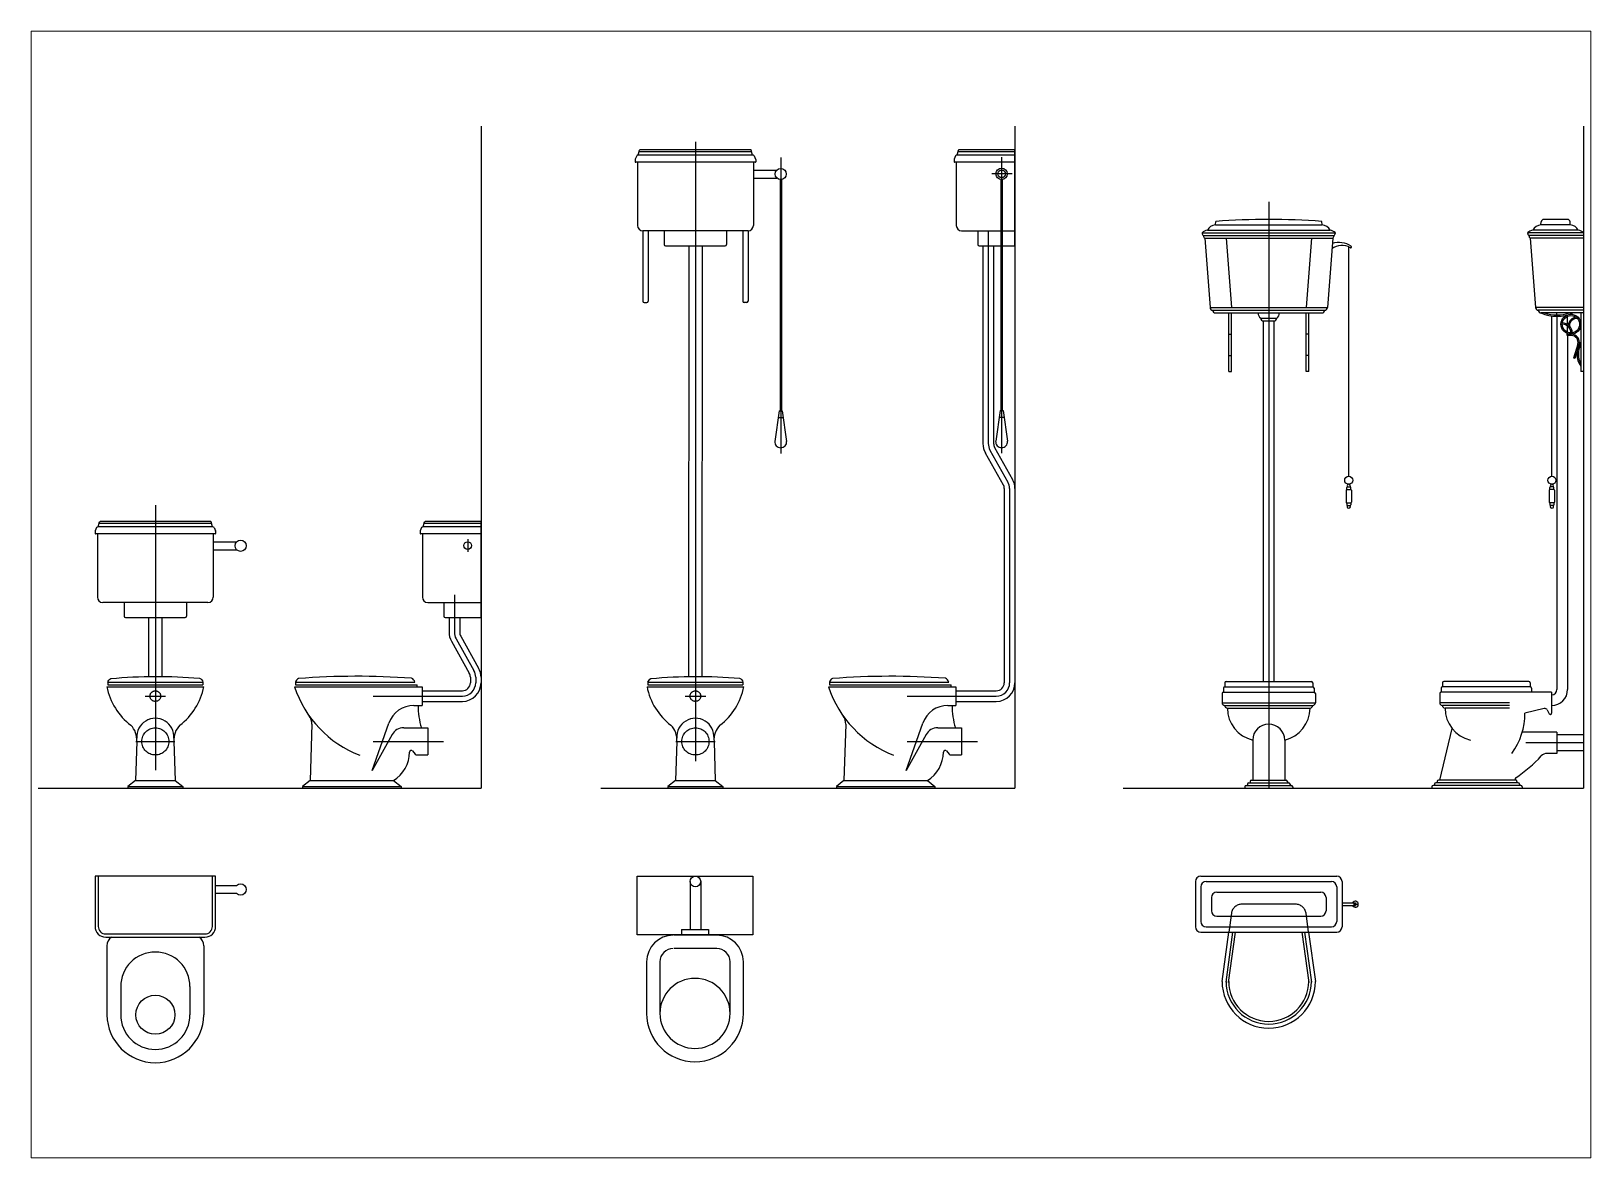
# Paper-space layout 'dwgmodels.com' of a CAD drawing. Header units: millimetres. Extents: x 0 to 257, y 5 to 190.
# The model-space entities are those that its viewports show. They can reach past a viewport. Long polylines and large blocks are cut down to what shows.
import ezdxf

# ---------------------------------------------------------------- set-up
doc = ezdxf.new("R2010")
doc.units = ezdxf.units.MM
doc.linetypes.add('ACAD_ISO03W100', pattern=[30, 12, -18])
doc.layers.add('axis', color=40, linetype='Continuous')
doc.layers.add('dwgmodels.com', color=250, linetype='Continuous')

# ---------------------------------------------------------------- blocks, each defined once
blk = doc.blocks.new('High Tank Toilet 1_side_dwgmodels.com')
for p, q in [((-216.9, 980.1), (-212, 998.5)), ((0, 1000), (-210.1, 1000)), ((0, 640), (0, 1000)), ((-228.6, 964.2), (-228.6, 955.6)), ((-222.8, 977.5), (-228.3, 965.2)), ((0, 953.6), (-226.6, 953.6)), ((-220, 953.6), (-220, 716.3)), ((0, 980.1), (-218.4, 980.1)), ((0, 992.6), (-213.6, 992.6)), ((-50, 933.7), (-50, 886.3)), ((-200, 696.3), (0, 696.3)), ((-139.7, 696.3), (-139.7, 645)), ((-134.7, 640), (0, 640)), ((-120, 640), (-120, 584.9)), ((-80, 640), (-80, 584.9)), ((-111.1, 550.6), (-43.8, 430.8)), ((-111.1, 550.6), (-43.8, 430.8)), ((-76.2, 570.2), (-8.9, 450.3)), ((-40, 416.1), (-40, 395)), ((0, 416.1), (0, 395)), ((-699.6, 380), (-221.3, 380)), ((-696.2, 397), (-248.4, 397)), ((-696.2, 397), (-696.2, 387)), ((-696.2, 387), (-239.9, 387)), ((-239.9, 380), (-239.9, 387)), ((-221.3, 380), (-221.3, 310)), ((-221.3, 365), (-70, 365)), ((-251.6, 310), (-221.3, 310)), ((-221.3, 325), (-70, 325)), ((-634.9, 239.5), (-641.5, 27.7)), ((-408.6, 65.9), (-345.8, 243.3)), ((-333.6, 200.4), (-408.6, 65.9)), ((-289.9, 226), (-200, 226)), ((-200, 226), (-200, 124)), ((-256.5, 139), (-247.1, 127.7)), ((-239.4, 124), (-200, 124)), ((-641.5, 27.7), (-670, 6.3)), ((-670, 6.3), (-300, 6.3)), ((-670, 6.3), (-670, 0)), ((-670, 0), (-300, 0)), ((-641.5, 27.7), (-328.5, 27.7)), ((-328.5, 27.7), (-300, 6.3)), ((-300, 6.3), (-300, 0))]:
    blk.add_line(p, q)
blk.add_circle((-50, 910), 14.3)
for centre, radius, start, end in [((-210.1, 998), 2, 90, 165.211), ((-226.6, 964.2), 2, 150.95756, 180), ((-226.6, 964.2), 2, 150.95756, 180), ((-226.6, 955.6), 2, 180, 270), ((-218.4, 975.1), 5, 90, 150.95756), ((-200, 716.3), 20, 180, 270), ((-134.7, 645), 5, 180, 270), ((-50, 584.9), 70, 180, 209.28581), ((-50, 584.9), 30, 180, 209.28581), ((-674.1, 391), 22.9, 118.80792, 164.77814), ((-466.4, -2479.1), 2898.4, 85.93156, 94.32723), ((-268.3, 393.1), 20.3, 10.99734, 68.27576), ((-70, 416.1), 30, 0, 29.28581), ((-70, 416.1), 70, 0, 29.28581), ((-307.8, 508.6), 412.4, 198.17801, 249.05854), ((-70, 395), 70, 270, 0), ((-70, 395), 30, 270, 0), ((-251.6, 210), 100, 90, 160.53432), ((41.1, 307.7), 276.9, 179.53147, 197.17135), ((-684.9, 241.1), 50, 358.23165, 35.3564), ((-289.9, 176), 50, 90, 150.85512), ((-396.3, 136.7), 128.3, 301.86666, 359.24902), ((-261.5, 134.9), 6.48, 39.41277, 179.24902), ((-239.4, 134), 10, 219.41277, 270)]:
    blk.add_arc(centre, radius, start, end)
at = {"layer": 'axis', "ltscale": 0.1}
for p, q in [((-100, 724.5), (-100, 584.9)), ((-93.6, 560.4), (-26.4, 440.6)), ((-20, 416.1), (-20, 395)), ((-405, 345), (-70, 345)), ((-405, 175), (-140.7, 175))]:
    blk.add_line(p, q, dxfattribs=at)
for centre, start, end in [((-50, 584.9), 180, 209.28581), ((-70, 416.1), 0, 29.28581), ((-70, 395), 270, 0)]:
    blk.add_arc(centre, 50, start, end, dxfattribs=at)
blk = doc.blocks.new('High Tank Toilet 1_front_dwgmodels.com')
for p, q in [((-214.4, 980.1), (-209.5, 998.5)), ((207.6, 1000), (-207.6, 1000)), ((214.4, 980.1), (209.5, 998.5)), ((-226.1, 964.2), (-226.1, 955.6)), ((-220.3, 977.5), (-225.8, 965.2)), ((224.1, 953.6), (-224.1, 953.6)), ((-217.5, 953.6), (-217.5, 716.3)), ((215.9, 980.1), (-215.9, 980.1)), ((211.1, 992.6), (-211.1, 992.6)), ((217.5, 953.6), (217.5, 716.3)), ((220.3, 977.5), (225.8, 965.2)), ((226.1, 964.2), (226.1, 955.6)), ((217.5, 924.3), (305.1, 924.3)), ((217.5, 894.3), (305.1, 894.3)), ((197.5, 696.3), (-197.5, 696.3)), ((-117.2, 696.3), (-117.2, 645)), ((117.2, 696.3), (117.2, 645)), ((-112.2, 640), (112.2, 640)), ((-25.6, 640), (-25.7, 418.8)), ((24.4, 640), (24.3, 418.8)), ((-181.6, 380), (181.6, 380)), ((-178.2, 397), (178.2, 397)), ((-178.2, 397), (-178.2, 387)), ((-178.2, 387), (178.2, 387)), ((178.2, 397), (178.2, 387)), ((-69.9, 174.8), (-74.5, 27.7)), ((69.9, 174.8), (74.5, 27.7)), ((-103, 6.3), (103, 6.3)), ((-103, 0), (103, 0)), ((-74.5, 27.7), (74.5, 27.7))]:
    blk.add_line(p, q)
blk.add_lwpolyline([(-178.2, 397, -0.203317), (-167.1, 411.1, -0.043932), (165.7, 412, -0.255261), (178.2, 397, -0.487909)], format="xyb")
for points in [[(-74.5, 27.7), (-103, 6.3), (-103, 0)], [(74.5, 27.7), (103, 6.3), (103, 0)]]:
    blk.add_lwpolyline(points)
blk.add_circle((320, 909.3), 21.1)
at = {"linetype": 'ACAD_ISO03W100'}
for centre, radius in [((0, 345), 20), ((0, 175), 51)]:
    blk.add_circle(centre, radius, dxfattribs=at)
for centre, radius, start, end in [((-207.6, 998), 2, 90, 165.211), ((207.6, 998), 2, 14.789, 90), ((-224.1, 964.2), 2, 150.95756, 180), ((-224.1, 964.2), 2, 150.95756, 180), ((-224.1, 955.6), 2, 180, 270), ((-215.9, 975.1), 5, 90, 150.95756), ((215.9, 975.1), 5, 29.04244, 90), ((224.1, 955.6), 2, 270, 0), ((224.1, 964.2), 2, 0, 29.04244), ((224.1, 964.2), 2, 0, 29.04244), ((-197.5, 716.3), 20, 180, 270), ((197.5, 716.3), 20, 270, 0), ((-112.2, 645), 5, 180, 270), ((112.2, 645), 5, 270, 0), ((52.2, 425.3), 238.1, 190.96534, 232.75057), ((-52.2, 425.3), 238.1, 307.24943, 349.03466), ((-144.6, 182.3), 75, 354.26544, 45.46522), ((0, 191.8), 69.9, 356.24326, 183.75674), ((144.6, 182.3), 75, 134.53478, 185.73456)]:
    blk.add_arc(centre, radius, start, end)
at = {"layer": 'axis', "ltscale": 0.1}
blk.add_line((0, 1062.1), (0, 66.7), dxfattribs=at)
at = {"layer": 'axis', "ltscale": 0.4}
for p, q in [((-38.6, 345), (38.6, 345)), ((-73.6, 175), (73.6, 175))]:
    blk.add_line(p, q, dxfattribs=at)
blk = doc.blocks.new('High Tank Toilet 2_side_dwgmodels.com')
for p, q in [((-228.6, 2359.2), (-228.6, 2350.6)), ((-222.8, 2372.5), (-228.3, 2360.2)), ((0, 2348.6), (-226.6, 2348.6)), ((-220, 2348.6), (-220, 2111.3)), ((0, 2375.1), (-218.4, 2375.1)), ((-216.9, 2375.1), (-212, 2393.5)), ((0, 2387.6), (-213.6, 2387.6)), ((0, 2395), (-210.1, 2395)), ((0, 2035), (0, 2395)), ((-52.5, 2284), (-52.5, 1416.7)), ((-47.5, 2284), (-47.5, 1416.7)), ((-200, 2091.3), (0, 2091.3)), ((-139.7, 2091.3), (-139.7, 2040)), ((-134.7, 2035), (0, 2035)), ((-120, 2035), (-120, 1292.5)), ((-80, 2035), (-80, 1292.5)), ((-55.2, 1416.7), (-72.3, 1301.7)), ((-55.2, 1416.7), (-44.8, 1416.7)), ((-44.8, 1416.7), (-27.7, 1301.7)), ((-58.9, 1391.6), (-41.1, 1391.6)), ((-111.1, 1258.2), (-43.8, 1138.4)), ((-111.1, 1258.2), (-43.8, 1138.4)), ((-76.2, 1277.8), (-8.9, 1158)), ((-40, 1123.7), (-40, 395)), ((0, 1123.7), (0, 395)), ((-699.6, 380), (-221.3, 380)), ((-696.2, 397), (-248.4, 397)), ((-696.2, 397), (-696.2, 387)), ((-696.2, 387), (-239.9, 387)), ((-239.9, 380), (-239.9, 387)), ((-221.3, 380), (-221.3, 310)), ((-221.3, 365), (-70, 365)), ((-251.6, 310), (-221.3, 310)), ((-221.3, 325), (-70, 325)), ((-634.9, 239.5), (-641.5, 27.7)), ((-408.6, 65.9), (-345.8, 243.3)), ((-333.6, 200.4), (-408.6, 65.9)), ((-289.9, 226), (-200, 226)), ((-200, 226), (-200, 124)), ((-256.5, 139), (-247.1, 127.7)), ((-239.4, 124), (-200, 124)), ((-670, 6.3), (-300, 6.3)), ((-670, 0), (-300, 0)), ((-641.5, 27.7), (-328.5, 27.7))]:
    blk.add_line(p, q)
for points in [[(-641.5, 27.7), (-670, 6.3), (-670, 0)], [(-328.5, 27.7), (-300, 6.3), (-300, 0)]]:
    blk.add_lwpolyline(points)
blk.add_circle((-50, 2305), 21.1)
at = {"ltscale": 0.03}
blk.add_circle((-50, 2305), 14.3, dxfattribs=at)
for centre, radius, start, end in [((-226.6, 2359.2), 2, 150.95756, 180), ((-226.6, 2359.2), 2, 150.95756, 180), ((-226.6, 2350.6), 2, 180, 270), ((-218.4, 2370.1), 5, 90, 150.95756), ((-210.1, 2393), 2, 90, 165.211), ((-200, 2111.3), 20, 180, 270), ((-134.7, 2040), 5, 180, 270), ((-50, 1292.5), 70, 180, 209.28581), ((-50, 1292.5), 30, 180, 209.28581), ((-50.4, 1299.9), 22, 175.38241, 271.05652), ((-49.6, 1299.9), 22, 268.94348, 4.61759), ((-70, 1123.7), 30, 0, 29.28581), ((-70, 1123.7), 70, 0, 29.28581), ((-674.1, 391), 22.9, 118.80792, 164.77814), ((-466.4, -2479.1), 2898.4, 85.93156, 94.32723), ((-268.3, 393.1), 20.3, 10.99734, 68.27576), ((-307.8, 508.6), 412.4, 198.17801, 249.05854), ((-70, 395), 30, 270, 0), ((-70, 395), 70, 270, 0), ((-251.6, 210), 100, 90, 160.53432), ((41.1, 307.7), 276.9, 179.53147, 197.17135), ((-684.9, 241.1), 50, 358.23165, 35.3564), ((-289.9, 176), 50, 90, 150.85512), ((-396.3, 136.7), 128.3, 301.86666, 359.24902), ((-261.5, 134.9), 6.48, 39.41277, 179.24902), ((-239.4, 134), 10, 219.41277, 270)]:
    blk.add_arc(centre, radius, start, end)
at = {"layer": 'axis', "ltscale": 0.4}
for p, q in [((-50, 2367), (-50, 1256.5)), ((-11, 2305), (-86.3, 2305))]:
    blk.add_line(p, q, dxfattribs=at)
at = {"layer": 'axis'}
blk.add_line((-50, 2328.7), (-50, 2281.3), dxfattribs=at)
at = {"layer": 'axis', "ltscale": 0.1}
for p, q in [((-100, 2091.3), (-100, 1292.5)), ((-93.6, 1268), (-26.4, 1148.2)), ((-20, 1123.7), (-20, 395)), ((-405, 345), (-70, 345)), ((-405, 175), (-140.7, 175))]:
    blk.add_line(p, q, dxfattribs=at)
for centre, start, end in [((-50, 1292.5), 180, 209.28581), ((-70, 1123.7), 0, 29.28581), ((-70, 395), 270, 0)]:
    blk.add_arc(centre, 50, start, end, dxfattribs=at)
blk = doc.blocks.new('High Tank Toilet 2_front_dwgmodels.com')
for p, q in [((-226.1, 2359.2), (-226.1, 2350.6)), ((-220.3, 2372.5), (-225.8, 2360.2)), ((224.1, 2348.6), (-224.1, 2348.6)), ((-217.5, 2348.6), (-217.5, 2111.3)), ((215.9, 2375.1), (-215.9, 2375.1)), ((-214.4, 2375.1), (-209.5, 2393.5)), ((211.1, 2387.6), (-211.1, 2387.6)), ((207.6, 2395), (-207.6, 2395)), ((214.4, 2375.1), (209.5, 2393.5)), ((217.5, 2348.6), (217.5, 2111.3)), ((220.3, 2372.5), (225.8, 2360.2)), ((226.1, 2359.2), (226.1, 2350.6)), ((217.5, 2319.3), (305.1, 2319.3)), ((217.5, 2289.3), (305.1, 2289.3)), ((317.5, 2283.3), (317.5, 1416)), ((322.5, 2283.3), (322.5, 1416)), ((197.5, 2091.3), (-197.5, 2091.3)), ((-197.5, 2091.3), (-197.5, 1827)), ((-177.5, 2091.3), (-177.5, 1827)), ((-117.2, 2091.3), (-117.2, 2040)), ((117.2, 2091.3), (117.2, 2040)), ((177.5, 2091.3), (177.5, 1827)), ((197.5, 2091.3), (197.5, 1827)), ((-112.2, 2035), (112.2, 2035)), ((-24.9, 2035), (-25.7, 418.8)), ((25.1, 2035), (24.3, 418.8)), ((-192.5, 1822), (-182.5, 1822)), ((192.5, 1822), (182.5, 1822)), ((314.8, 1416), (297.7, 1300.9)), ((314.8, 1416), (325.2, 1416)), ((325.2, 1416), (342.3, 1300.9)), ((311.1, 1390.8), (328.9, 1390.8)), ((-181.6, 380), (181.6, 380)), ((-178.2, 397), (178.2, 397)), ((-178.2, 397), (-178.2, 387)), ((-178.2, 387), (178.2, 387)), ((178.2, 397), (178.2, 387)), ((-69.9, 174.8), (-74.5, 27.7)), ((69.9, 174.8), (74.5, 27.7)), ((-103, 6.3), (103, 6.3)), ((-103, 0), (103, 0)), ((-74.5, 27.7), (74.5, 27.7))]:
    blk.add_line(p, q)
blk.add_lwpolyline([(-178.2, 397, -0.203317), (-167.1, 411.1, -0.043932), (165.7, 412, -0.255261), (178.2, 397, -0.487909)], format="xyb")
for points in [[(-74.5, 27.7), (-103, 6.3), (-103, 0)], [(74.5, 27.7), (103, 6.3), (103, 0)]]:
    blk.add_lwpolyline(points)
blk.add_circle((320, 2304.3), 21.1)
at = {"linetype": 'ACAD_ISO03W100'}
for centre, radius in [((0, 345), 20), ((0, 175), 51)]:
    blk.add_circle(centre, radius, dxfattribs=at)
for centre, radius, start, end in [((-224.1, 2359.2), 2, 150.95756, 180), ((-224.1, 2359.2), 2, 150.95756, 180), ((-224.1, 2350.6), 2, 180, 270), ((-215.9, 2370.1), 5, 90, 150.95756), ((-207.6, 2393), 2, 90, 165.211), ((207.6, 2393), 2, 14.789, 90), ((215.9, 2370.1), 5, 29.04244, 90), ((224.1, 2350.6), 2, 270, 0), ((224.1, 2359.2), 2, 0, 29.04244), ((224.1, 2359.2), 2, 0, 29.04244), ((-197.5, 2111.3), 20, 180, 270), ((197.5, 2111.3), 20, 270, 0), ((-112.2, 2040), 5, 180, 270), ((112.2, 2040), 5, 270, 0), ((-192.5, 1827), 5, 180, 270), ((-182.5, 1827), 5, 270, 0), ((182.5, 1827), 5, 180, 270), ((192.5, 1827), 5, 270, 0), ((319.6, 1299.2), 22, 175.38241, 271.05652), ((320.4, 1299.2), 22, 268.94348, 4.61759), ((52.2, 425.3), 238.1, 190.96534, 232.75057), ((-52.2, 425.3), 238.1, 307.24943, 349.03466), ((-144.6, 182.3), 75, 354.26544, 45.46522), ((0, 191.8), 69.9, 356.24326, 183.75674), ((144.6, 182.3), 75, 134.53478, 185.73456)]:
    blk.add_arc(centre, radius, start, end)
at = {"layer": 'axis', "ltscale": 0.1}
for p, q in [((0, 2425.5), (0, 101.4)), ((320, 2366.3), (320, 1255.8)), ((-38.6, 345), (38.6, 345)), ((-73.6, 175), (73.6, 175))]:
    blk.add_line(p, q, dxfattribs=at)
blk = doc.blocks.new('High Tank Toilet 3_front_dwgmodels.com')
for p, q in [((-200, 2113), (-198.8, 2126.6)), ((-200, 2113), (200, 2113)), ((200, 2113), (198.8, 2126.6)), ((-250, 2083), (250, 2083)), ((-245, 2073), (245, 2073)), ((-240, 2063), (240, 2063)), ((-240, 2063), (-220, 1803)), ((-230, 2093), (230, 2093)), ((-160, 2063), (-140, 1803)), ((160, 2063), (140, 1803)), ((240, 2063), (220, 1803)), ((300, 1170), (300, 2030.9)), ((310, 2030), (310, 2031.3)), ((-220, 1803), (220, 1803)), ((-210, 1793), (210, 1793)), ((-200, 1783), (200, 1783)), ((-150, 1563), (-150, 1783)), ((-140, 1563), (-140, 1783)), ((-30, 1763), (30, 1763)), ((140, 1563), (140, 1783)), ((150, 1563), (150, 1783)), ((-150, 1703), (-140, 1703)), ((-20, 400), (-20, 1753)), ((-20, 1753), (20, 1753)), ((20, 400), (20, 1753)), ((150, 1703), (140, 1703)), ((-150, 1623), (-140, 1623)), ((150, 1623), (140, 1623)), ((-150, 1563), (-140, 1563)), ((150, 1563), (140, 1563)), ((290, 1117.5), (290, 1072.5)), ((292.5, 1120), (292.5, 1127.5)), ((292.5, 1120), (307.5, 1120)), ((295, 1130), (305, 1130)), ((307.5, 1120), (307.5, 1127.5)), ((310, 1117.5), (310, 1072.5)), ((292.5, 1070), (292.5, 1062.5)), ((292.5, 1070), (307.5, 1070)), ((295, 1060), (305, 1060)), ((307.5, 1070), (307.5, 1062.5)), ((-175, 355), (-175, 320)), ((-170, 375), (-170, 360)), ((-170, 360), (170, 360)), ((-165, 395), (-165, 380)), ((-165, 380), (165, 380)), ((-160, 400), (160, 400)), ((165, 395), (165, 380)), ((170, 375), (170, 360)), ((175, 355), (175, 320)), ((-175, 320), (175, 320)), ((-165, 310), (165, 310)), ((-155, 300), (155, 300)), ((-60, 180), (-60, 30)), ((60, 180), (60, 30)), ((-90, 5), (-90, 0)), ((-85, 10), (85, 10)), ((-80, 15), (-80, 10)), ((-75, 20), (75, 20)), ((-70, 25), (-70, 20)), ((-65, 30), (65, 30)), ((70, 25), (70, 20)), ((80, 15), (80, 10)), ((90, 5), (90, 0))]:
    blk.add_line(p, q)
blk.add_lwpolyline([(-90, 0), (90, 0)])
blk.add_circle((300, 1155), 15)
for centre, radius, start, end in [((-200, 2080.5), 32.5, 90, 157.38014), ((0, -587.2), 2721.1, 85.81, 94.19), ((200, 2080.5), 32.5, 22.61986, 90), ((-230, 2068), 25, 90, 143.1301), ((-237.5, 2083), 12.5, 180, 233.1301), ((-232.5, 2073), 12.5, 180, 233.1301), ((230, 2068), 25, 36.8699, 90), ((232.5, 2073), 12.5, 306.8699, 0), ((237.5, 2083), 12.5, 306.8699, 0), ((275.2, 1973.3), 62.8, 60.36132, 127.59224), ((264, 1967.1), 80.1, 55.88546, 108.60712), ((307.5, 2030), 2.5, 240.36132, 0), ((307.5, 2031.3), 2.5, 0, 55.88546), ((-210, 1803), 10, 180, 270), ((-200, 1793), 10, 180, 270), ((-15, 1783), 25, 180, 233.1301), ((-20, 1763), 10, 180, 270), ((20, 1763), 10, 270, 0), ((15, 1783), 25, 306.8699, 0), ((200, 1793), 10, 270, 0), ((210, 1803), 10, 270, 0), ((292.5, 1117.5), 2.5, 90, 180), ((295, 1127.5), 2.5, 90, 180), ((300, 1133.7), 6.25, 323.1301, 216.8699), ((305, 1127.5), 2.5, 0, 90), ((307.5, 1117.5), 2.5, 0, 90), ((292.5, 1072.5), 2.5, 180, 270), ((295, 1062.5), 2.5, 180, 270), ((300, 1056.2), 6.25, 143.1301, 36.8699), ((305, 1062.5), 2.5, 270, 0), ((307.5, 1072.5), 2.5, 270, 0), ((-170, 355), 5, 90, 180), ((-165, 375), 5, 90, 180), ((-160, 395), 5, 90, 180), ((160, 395), 5, 0, 90), ((165, 375), 5, 0, 90), ((170, 355), 5, 0, 90), ((-165, 320), 10, 180, 270), ((-155, 310), 10, 180, 270), ((-31.7, 300), 123.3, 180, 256.73497), ((31.7, 300), 123.3, 283.26503, 0), ((155, 310), 10, 270, 0), ((165, 320), 10, 270, 0), ((0, 180), 60, 0, 180), ((-85, 5), 5, 90, 180), ((-75, 15), 5, 90, 180), ((-65, 25), 5, 90, 180), ((65, 25), 5, 0, 90), ((75, 15), 5, 0, 90), ((85, 5), 5, 0, 90)]:
    blk.add_arc(centre, radius, start, end)
at = {"layer": 'axis'}
blk.add_lwpolyline([(0, 2199.7), (0, 0)], dxfattribs=at)
blk = doc.blocks.new('High Tank Toilet 3_side_dwgmodels.com')
for p, q in [((-160, 2113), (-159, 2124.7)), ((-50, 2113), (-160, 2113)), ((-61, 2133.8), (-149, 2133.8)), ((-50, 2113), (-51, 2124.7)), ((0, 2083), (-210, 2083)), ((0, 2073), (-205, 2073)), ((0, 2063), (-200, 2063)), ((-200, 2063), (-180, 1803)), ((-20, 2093), (-190, 2093)), ((0, 1803), (-180, 1803)), ((0, 1793), (-170, 1793)), ((0, 1783), (-160, 1783)), ((-118.8, 1170), (-118.8, 1771.4)), ((-100, 1775.2), (-100, 1783)), ((-100, 1770.2), (-100, 370)), ((-60, 1739.7), (-60, 1770.5)), ((-10, 1783), (-10, 1563)), ((-46, 1703), (-62.2, 1703)), ((-62.2, 1698), (-62.2, 1703)), ((-46, 1698), (-62.2, 1698)), ((-60, 1710.5), (-60, 1733.6)), ((-60, 1698), (-60, 370)), ((-22, 1665.9), (-37.5, 1613.4)), ((-17.2, 1664.5), (-32.7, 1612)), ((-32.7, 1612), (-37.5, 1613.4)), ((0, 1563), (-10, 1563)), ((-128.8, 1117.5), (-128.8, 1072.5)), ((-126.3, 1120), (-126.3, 1127.5)), ((-111.3, 1120), (-126.3, 1120)), ((-113.8, 1130), (-123.8, 1130)), ((-111.3, 1120), (-111.3, 1127.5)), ((-108.8, 1117.5), (-108.8, 1072.5)), ((-111.3, 1070), (-126.3, 1070)), ((-126.3, 1070), (-126.3, 1062.5)), ((-113.8, 1060), (-123.8, 1060)), ((-111.3, 1070), (-111.3, 1062.5)), ((-540, 355), (-540, 320)), ((-535, 375), (-535, 360)), ((-120, 360), (-535, 360)), ((-530, 395), (-530, 380)), ((-200, 380), (-530, 380)), ((-205, 400), (-525, 400)), ((-200, 395), (-200, 380)), ((-195, 375), (-195, 360)), ((-120, 360), (-120, 281.2)), ((-278.5, 320), (-540, 320)), ((-278.5, 310), (-530, 310)), ((-278.5, 300), (-520, 300)), ((-147.7, 298.2), (-220, 281.2)), ((-136.5, 292.9), (-129.5, 278.9)), ((-540, 30), (-493.4, 223.5)), ((-100, 210), (-230.3, 210)), ((-100, 210), (-100, 130)), ((0, 200), (-100, 200)), ((-100, 130), (-136.6, 130)), ((0, 140), (-100, 140)), ((-570, 5), (-570, 0)), ((-235, 10), (-565, 10)), ((-560, 15), (-560, 10)), ((-245, 20), (-555, 20)), ((-550, 25), (-550, 20)), ((-255, 30), (-545, 30)), ((-250, 25), (-250, 20)), ((-240, 15), (-240, 10)), ((-230, 5), (-230, 0))]:
    blk.add_line(p, q)
for points in [[(0, 2083), (0, 1783)], [(0, 1783), (0, 1563)], [(0, 200), (0, 140)], [(-570, 0), (-230, 0)]]:
    blk.add_lwpolyline(points)
for centre, radius in [((-47.5, 1740.5), 37.5), ((-47.5, 1740.5), 32.5), ((-118.8, 1155), 15)]:
    blk.add_circle(centre, radius)
for centre, radius, start, end in [((-160, 2080.5), 32.5, 90, 157.38014), ((-149, 2123.8), 10, 90, 175), ((-61, 2123.8), 10, 5, 90), ((-50, 2080.5), 32.5, 22.61986, 90), ((-190, 2068), 25, 90, 143.1301), ((-197.5, 2083), 12.5, 180, 233.1301), ((-192.5, 2073), 12.5, 180, 233.1301), ((-20, 2068), 25, 36.8699, 90), ((-170, 1803), 10, 180, 270), ((-160, 1793), 10, 180, 270), ((-100, 1917.5), 147.3, 245.9578, 294.0422), ((-100, 1917.5), 142.3, 250.96872, 289.03128), ((-23.6, 1732.5), 35, 98.64586, 170.34556), ((-23.6, 1732.5), 30, 90, 176.22461), ((-80, 1708), 37.5, 0, 90), ((-80, 1708), 32.5, 0, 90), ((-46, 1673), 30, 343.55425, 90), ((-46, 1673), 25, 343.55425, 90), ((51.1, 1628), 75.9, 143.63218, 216.36782), ((51.1, 1628), 70.9, 149.54431, 210.45569), ((-126.3, 1117.5), 2.5, 90, 180), ((-123.8, 1127.5), 2.5, 90, 180), ((-118.8, 1133.7), 6.25, 323.1301, 216.8699), ((-113.8, 1127.5), 2.5, 0, 90), ((-111.3, 1117.5), 2.5, 0, 90), ((-126.3, 1072.5), 2.5, 180, 270), ((-123.8, 1062.5), 2.5, 180, 270), ((-118.8, 1056.2), 6.25, 143.1301, 36.8699), ((-113.8, 1062.5), 2.5, 270, 0), ((-111.3, 1072.5), 2.5, 270, 0), ((-535, 355), 5, 90, 180), ((-530, 375), 5, 90, 180), ((-525, 395), 5, 90, 180), ((-205, 395), 5, 0, 90), ((-200, 375), 5, 0, 90), ((-120, 370), 60, 270, 0), ((-120, 370), 20, 270, 0), ((-530, 320), 10, 180, 270), ((-520, 310), 10, 180, 270), ((-396.7, 300), 123.3, 180, 256.73497), ((-145.4, 288.5), 10, 26.56505, 103.23789), ((-476.2, 281.8), 256.2, 323.67302, 359.86641), ((-125, 281.2), 5, 206.56505, 0), ((-540.1, 471.6), 518.5, 303.39692, 317.35621), ((-136.6, 100), 30, 90, 137.35621), ((-565, 5), 5, 90, 180), ((-555, 15), 5, 90, 180), ((-545, 25), 5, 90, 180), ((-251.9, 34.5), 5, 123.39692, 252.14079), ((-255, 25), 5, 0, 72.14079), ((-245, 15), 5, 0, 90), ((-235, 5), 5, 0, 90)]:
    blk.add_arc(centre, radius, start, end)
at = {"layer": 'axis'}
blk.add_lwpolyline([(0, 170), (-216.4, 170)], dxfattribs=at)
blk = doc.blocks.new('High Tank Toilet 1_topt_dwgmodels.com')
for p, q in [((226.1, 0), (-226.1, 0)), ((-181.6, -261.3), (-181.6, -520)), ((181.6, -261.3), (181.6, -520)), ((-130, -414.5), (-130, -520)), ((130, -414.5), (130, -520))]:
    blk.add_line(p, q)
for points in [[(-226.1, 0), (-226.1, -188.6, 0.414214), (-186.1, -228.6), (186.1, -228.6, 0.414214), (226.1, -188.6), (226.1, 0)], [(-214.1, 0), (-214.1, -188.6, 0.414214), (-186.1, -216.6), (186.1, -216.6, 0.414214), (214.1, -188.6), (214.1, 0)], [(226.1, -35), (305.1, -35, -2.403654), (305.1, -65), (226.1, -65)]]:
    blk.add_lwpolyline(points, format="xyb")
blk.add_circle((0, -520), 73.3)
for centre, radius, start, end in [((-141.6, -261.3), 40, 125.11742, 180), ((141.6, -261.3), 40, 0, 54.88258), ((0, -414.5), 130, 0, 180), ((0, -518.4), 181.6, 180.50216, 359.49784), ((0, -520), 130, 180, 0)]:
    blk.add_arc(centre, radius, start, end)
blk = doc.blocks.new('High Tank Toilet 2_top_dwgmodels.com')
for p, q in [((-20, -20), (-20, -200)), ((20, -20), (20, -200)), ((80, -221.3), (-80, -221.3)), ((-52.6, -200), (49.4, -200)), ((-52.6, -200), (-52.6, -221.3)), ((49.4, -200), (49.4, -221.3)), ((80, -271.3), (-80, -271.3)), ((-183.2, -321.3), (-183.2, -514.8)), ((-133.2, -321.3), (-133.2, -514.8)), ((130, -514.8), (130, -321.3)), ((180, -514.8), (180, -321.3))]:
    blk.add_line(p, q)
at = {"ltscale": 0.2}
blk.add_lwpolyline([(215.9, 0), (215.9, -220), (-219.1, -220), (-219.1, 0)], close=True, dxfattribs=at)
blk.add_circle((0, -20), 20)
for centre, radius, start, end in [((-83.2, -321.3), 100, 90, 180), ((80, -321.3), 100, 0, 90), ((-83.2, -321.3), 50, 90, 180), ((80, -321.3), 50, 0, 90), ((-1.6, -514.9), 131.6, 0.06262, 179.93738), ((-1.6, -514.6), 181.6, 180.04616, 359.95384), ((-1.6, -514.6), 131.6, 180.06262, 359.93738)]:
    blk.add_arc(centre, radius, start, end)
blk = doc.blocks.new('High Tank Toilet 3_top_dwgmodels.com')
for p, q in [((-255, 0), (255, 0)), ((-275, -20), (-275, -190)), ((-255, -40), (-255, -170)), ((-235, -20), (235, -20)), ((255, -40), (255, -170)), ((275, -20), (275, -190)), ((-215, -80), (-215, -130)), ((-195, -60), (195, -60)), ((215, -80), (215, -130)), ((275, -100), (325, -100)), ((275, -110), (325, -110)), ((318.7, -105), (332.1, -105)), ((325, -100), (325, -110)), ((-195, -150), (195, -150)), ((-255, -210), (255, -210)), ((-235, -190), (235, -190)), ((-175, -395), (-149.7, -210)), ((-160.2, -397.2), (-134.6, -210)), ((-150.3, -398.7), (-124.5, -210)), ((124.5, -210), (150.3, -398.7)), ((134.6, -210), (160.2, -397.2)), ((149.7, -210), (175, -395))]:
    blk.add_line(p, q)
at = {"linetype": 'ACAD_ISO03W100'}
blk.add_lwpolyline([(149.7, -210), (140.1, -139.1, 0.371763), (100.5, -105), (-100.5, -105, 0.371763), (-140.1, -139.1), (-149.7, -210)], format="xyb", dxfattribs=at)
for centre, radius, start, end in [((-255, -20), 20, 90, 180), ((255, -20), 20, 0, 90), ((-235, -40), 20, 90, 180), ((235, -40), 20, 0, 90), ((-195, -80), 20, 90, 180), ((195, -80), 20, 0, 90), ((325, -105), 11.2, 206.44068, 153.55932), ((-235, -170), 20, 180, 270), ((-195, -130), 20, 180, 270), ((195, -130), 20, 270, 0), ((235, -170), 20, 270, 0), ((-255, -190), 20, 180, 270), ((255, -190), 20, 270, 0), ((0, -395), 175, 180, 0), ((0, -395), 160, 180, 0), ((0, -395), 150, 180, 0)]:
    blk.add_arc(centre, radius, start, end)

msp = doc.modelspace()

# ---------------------------------------------------------------- linework, layer by layer
at = {"color": 5}
msp.add_line((6970.1, 4418.8), (6970.1, 1935.2), dxfattribs=at)
for points in [[(4836.4, 4418.8), (4836.4, 4418.8), (4836.4, 1935.2)], [(1171.9, 1935.2), (2833, 1935.2)], [(3283.1, 1935.2), (4836.4, 1935.2)], [(5242.9, 1935.2), (6970.1, 1935.2)]]:
    msp.add_lwpolyline(points, dxfattribs=at)
at = {"layer": 'dwgmodels.com', "color": 5}
msp.add_lwpolyline([(2833, 4418.8), (2833, 1935.2)], dxfattribs=at)

# ---------------------------------------------------------------- block references
at = {"layer": 'dwgmodels.com'}
for name, p in [('High Tank Toilet 2_front_dwgmodels.com', (3637.5, 1935.2)), ('High Tank Toilet 2_side_dwgmodels.com', (4836.4, 1935.2)), ('High Tank Toilet 3_front_dwgmodels.com', (5788.6, 1935.2)), ('High Tank Toilet 3_side_dwgmodels.com', (6970.1, 1935.2)), ('High Tank Toilet 1_front_dwgmodels.com', (1611.1, 1935.2)), ('High Tank Toilet 1_side_dwgmodels.com', (2833, 1935.2)), ('High Tank Toilet 1_topt_dwgmodels.com', (1611.1, 1604.3)), ('High Tank Toilet 2_top_dwgmodels.com', (3637.5, 1604.3)), ('High Tank Toilet 3_top_dwgmodels.com', (5788.6, 1604.3))]:
    msp.add_blockref(name, p, dxfattribs=at)

psp = doc.layouts.new('dwgmodels.com')

# ---------------------------------------------------------------- viewports
at = {"layer": 'dwgmodels.com'}
psp.add_viewport(center=(128.26, 97.64), size=(256.95, 185.6463), view_center_point=(4071.2, 2661.53), view_height=4227.9568, dxfattribs=at)

doc.saveas('drawing.dxf')
